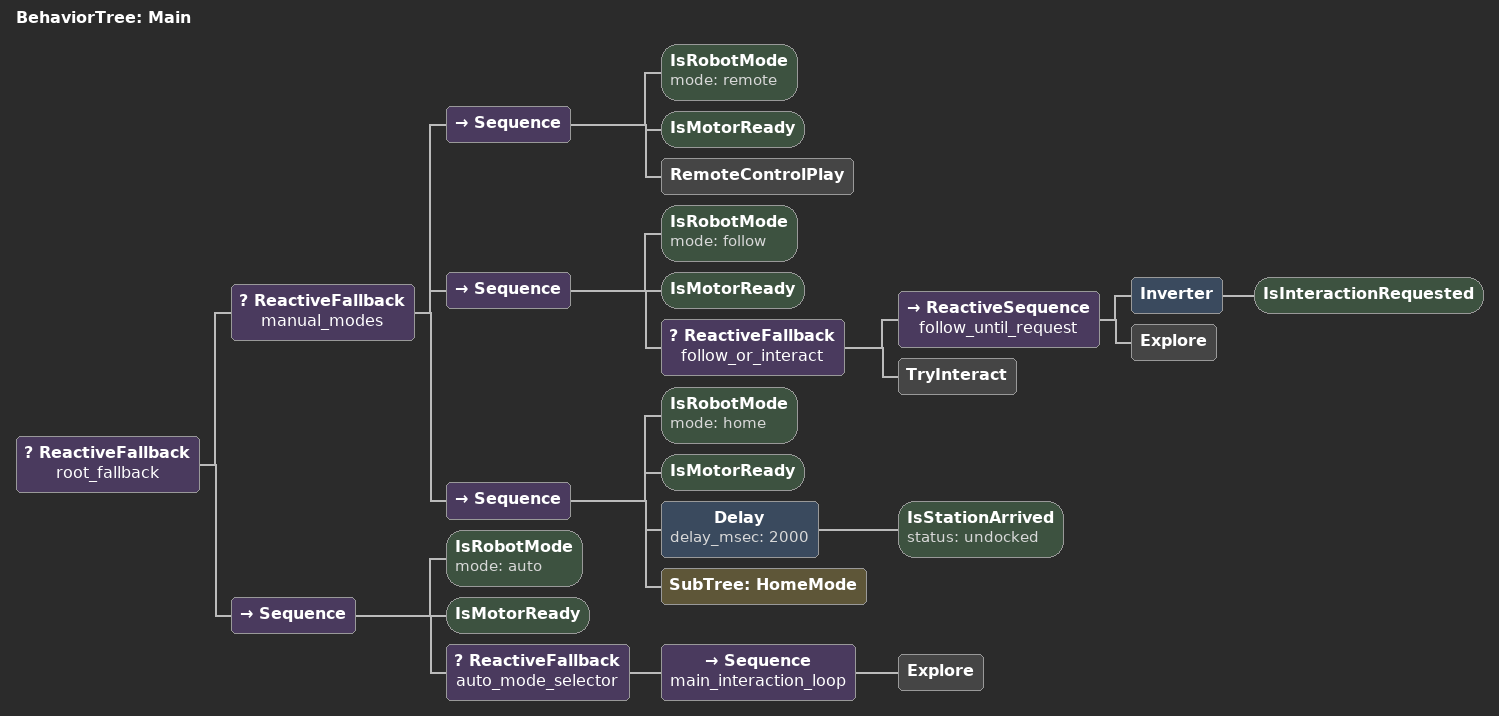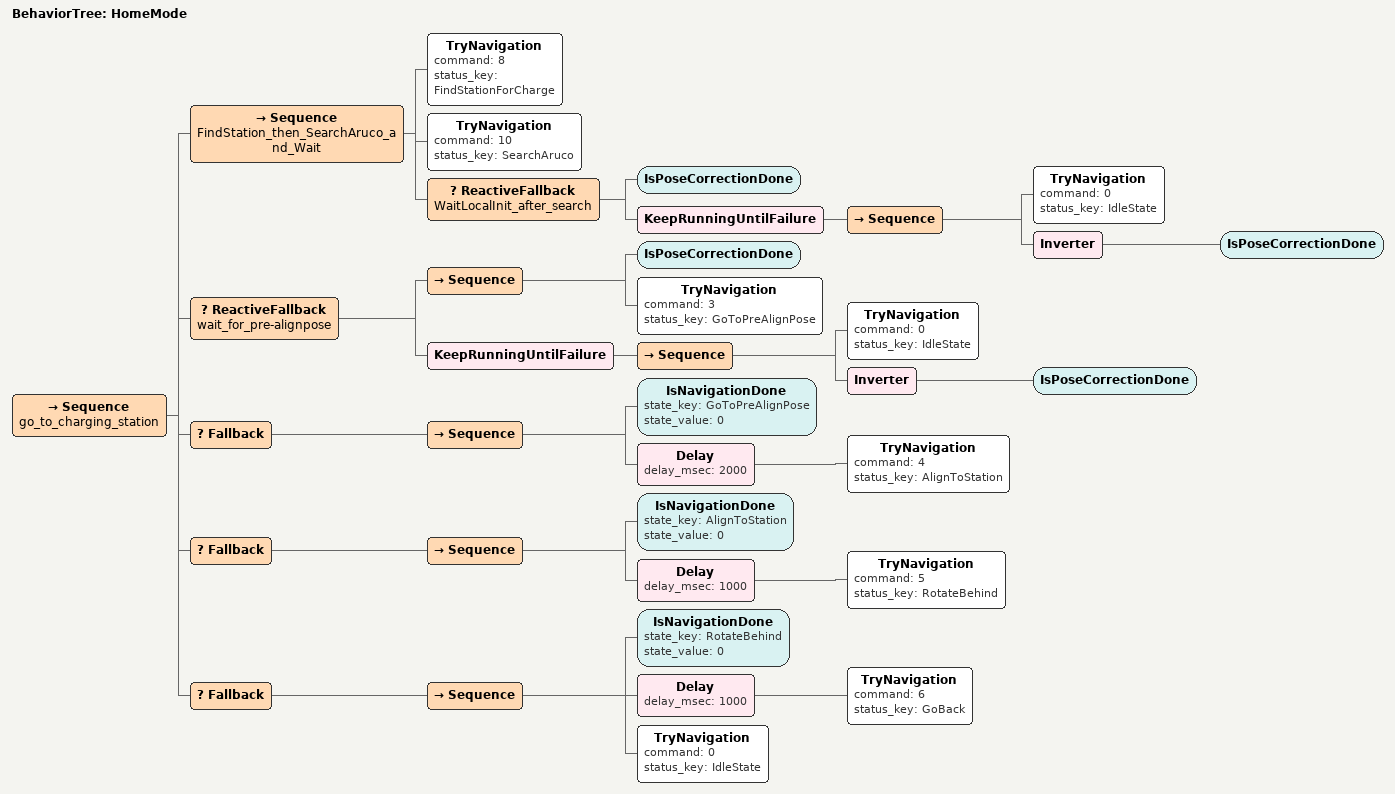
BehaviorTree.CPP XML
<?xml version="1.0" encoding="UTF-8"?>
<root BTCPP_format="4"
      main_tree_to_execute="Main">

  <BehaviorTree ID="Main">
    <ReactiveFallback name="root_fallback">

      <!-- MANUAL MODE - 세분화된 동작 -->
      <!-- 1번(가장 왼쪽, 최우선) -->
      <!-- 우선순위: remote > follow > home -->
      <ReactiveFallback name="manual_modes">

        <!-- Remote Control Mode -->
        <Sequence>
          <IsRobotMode mode="remote"/>
          <IsMotorReady/>
          <RemoteControlPlay/>
        </Sequence>

        <!-- Follow Mode -->
        <Sequence>
          <IsRobotMode mode="follow"/>
          <IsMotorReady/>
          <ReactiveFallback name="follow_or_interact">
            <!-- 핵심: 매 틱마다 컨디션을 재평가하려고 ReactiveSequence 사용 -->
            <ReactiveSequence name="follow_until_request">
              <Inverter>
                <IsInteractionRequested/>
              </Inverter>
              <Explore/>
            </ReactiveSequence>
            <TryInteract/>
          </ReactiveFallback>
        </Sequence>

        <!-- Home Mode -->
        <Sequence>
          <IsRobotMode mode="home"/>
          <IsMotorReady/>
          <Delay delay_msec="2000">
            <IsStationArrived status="undocked"/>
          </Delay>
          <SubTree ID="HomeMode"/>
        </Sequence>
      </ReactiveFallback>

      <!-- AUTO MODE -->
      <!-- 2번(가장 오른쪽, 차선) -->
      <Sequence>
        <IsRobotMode mode="auto"/>
        <IsMotorReady/>
        <ReactiveFallback name="auto_mode_selector">
          <!-- A) 초기화 -->
          <!-- 조건: 배터리 ≥ 20% AND IsHomeInitDone이 아직 False -->

          <!--  B) LOW BATTERY: anywhere in auto mode, go find station [by. HomeMode 서브트리] -->
          <!-- 조건: 배터리 < 20% AND 미도킹 상태 유지(undocked) 2초 -->

          <!-- C) BRANCH 1: 초기화가 완료되었으면 메인 루프 실행 -->
          <!-- 조건: 초기화 완료 AND 배터리 ≥ 20%-->
          <Sequence name="main_interaction_loop">
            <Explore/>
          </Sequence>

        </ReactiveFallback>
      </Sequence>
    </ReactiveFallback>
  </BehaviorTree>

  <!-- SubTree 정의 -->

  <BehaviorTree ID="HomeMode">
    <Sequence name="go_to_charging_station">
      <!-- 1단계: 충전소 찾기 + ArUco 탐색 -->
      <Sequence name="FindStation_then_SearchAruco_and_Wait">
        <TryNavigation command="8" status_key="FindStationForCharge"/>
        <TryNavigation command="10" status_key="SearchAruco"/>

        <!-- 로컬 초기화 끝날 때까지 Idle 유지 -->
        <ReactiveFallback name="WaitLocalInit_after_search">
          <IsPoseCorrectionDone/>
          <KeepRunningUntilFailure>
            <Sequence>
              <TryNavigation command="0" status_key="IdleState"/>
              <Inverter>
                <IsPoseCorrectionDone/>
              </Inverter>
            </Sequence>
          </KeepRunningUntilFailure>
        </ReactiveFallback>
      </Sequence>

      <!-- 2단계: PreAlign 위치로 이동 -->
      <ReactiveFallback name="wait_for_pre-alignpose">
        <Sequence>
          <IsPoseCorrectionDone/>
          <TryNavigation command="3" status_key="GoToPreAlignPose"/>
        </Sequence>
        <KeepRunningUntilFailure>
          <Sequence>
            <TryNavigation command="0" status_key="IdleState"/>
            <Inverter>
              <IsPoseCorrectionDone/>
            </Inverter>
          </Sequence>
        </KeepRunningUntilFailure>
      </ReactiveFallback>

      <!-- 3단계: 충전소와 정렬 -->
      <Fallback>
        <Sequence>
          <IsNavigationDone state_key="GoToPreAlignPose" state_value="0"/>

          <Delay delay_msec="2000">
            <TryNavigation command="4" status_key="AlignToStation"/>
          </Delay>
        </Sequence>
      </Fallback>

      <!-- 4단계: 뒤로 돌기 -->
      <Fallback>
        <Sequence>
          <IsNavigationDone state_key="AlignToStation" state_value="0"/>
          <!-- 1초 대기 후 RotateBehind 실행 -->
          <Delay delay_msec="1000">
            <TryNavigation command="5" status_key="RotateBehind"/>
          </Delay>
        </Sequence>
      </Fallback>

      <!-- 5단계: 뒤로 이동 (도킹) -->
      <Fallback>
        <Sequence>
          <IsNavigationDone state_key="RotateBehind" state_value="0"/>
          <!-- 1초 대기 후 GoBack 실행 -->
          <Delay delay_msec="1000">
            <TryNavigation command="6" status_key="GoBack"/>
          </Delay>
          <TryNavigation command="0" status_key="IdleState"/>
        </Sequence>
      </Fallback>

    </Sequence>
  </BehaviorTree>

</root>
